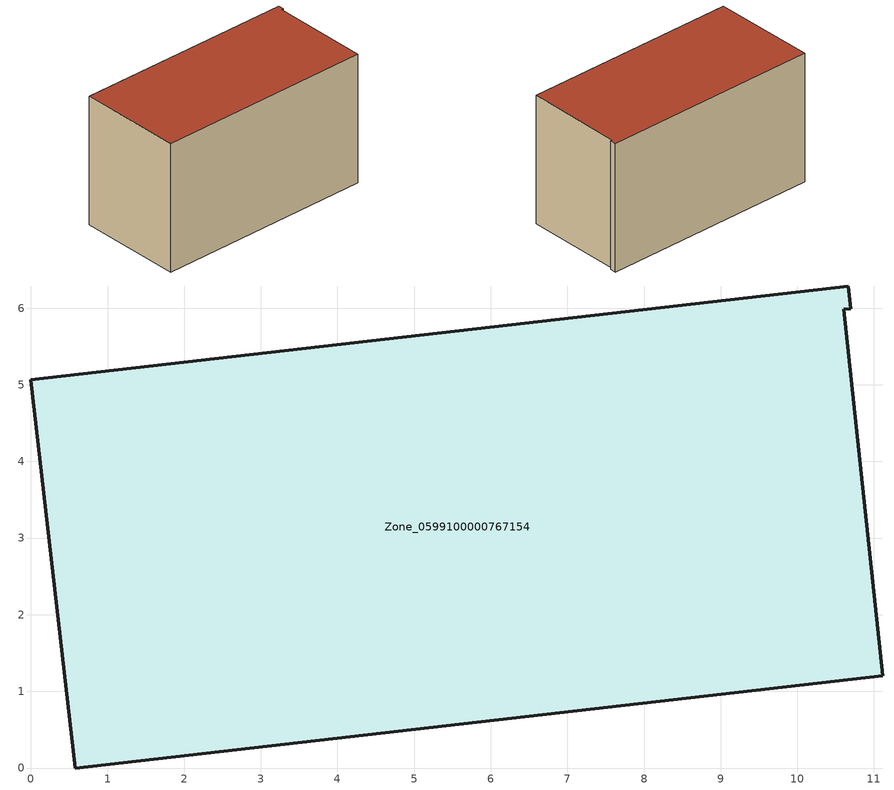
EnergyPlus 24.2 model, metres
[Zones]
Zone_0599100000767154
 floor ground (C_G): 0,5.07 10.66,6.29 10.69,5.99 10.6,5.99 11.11,1.21 0.58,0 z0
 wall outside (C_F): 10.66,6.29 0,5.07 0.58,0 11.11,1.21 10.6,5.99 10.69,5.99 10.66,6.29 z0:6.33
 roof outside (C_R): 0.58,0 11.11,1.21 10.6,5.99 10.69,5.99 10.66,6.29 0,5.07 z6.33
[BUILDING]
Pand.0599100000767154: North Axis=0; Terrain=City; Loads Convergence Tolerance Value=0.04; Temperature Convergence Tolerance Value=0.4; Solar Distribution=FullExterior; Maximum Number of Warmup Days=25; Minimum Number of Warmup Days=1
[Site:Location]
Rotterdam.The.Hague.AP_ZH_NLD Design_Conditions: Latitude=51.96; Longitude=4.45; Time Zone=1; Elevation=-4.5
[SITE:GROUNDTEMPERATURE:BUILDINGSURFACE]
18, 18, 18, 18, 18, 18, 18, 18, 18, 18, 18, 18
[MATERIAL] Thermal Absorptance=0.9; Solar Absorptance=0.7; Visible Absorptance=0.7
Name | Roughness | Thickness | Conductivity | Density | Specific Heat
G.TI.2006-2014 | MediumSmooth | 0.15 | 0.06 | 540 | 1210
F.TI.2006-2014 | Rough | 0.3 | 0.12 | 1920 | 840
R.TI.2006-2014 | MediumRough | 0.2 | 0.08 | 1500 | 1000
[CONSTRUCTION]
C_G: G.TI.2006-2014
C_F: F.TI.2006-2014
C_R: R.TI.2006-2014
[ZONE]
Zone_0599100000767154: Type=1; Multiplier=1; Ceiling Height=Autocalculate; Volume=Autocalculate; Floor Area=autocalculate; Part of Total Floor Area=Yes
[ZONEINFILTRATION:DESIGNFLOWRATE]
Infil_Zone_0599100000767154: Zone or ZoneList or Space or SpaceList=Zone_0599100000767154; Schedule=AlwaysOn; Design Flow Rate Calculation Method=Flow/Area; Flow Rate per Floor Area=0.0015; Constant Term Coefficient=1; Temperature Term Coefficient=0; Velocity Term Coefficient=0; Velocity Squared Term Coefficient=0
[HVACTEMPLATE:ZONE:IDEALLOADSAIRSYSTEM]
Zone_0599100000767154: Maximum Heating Supply Air Temperature=50; Minimum Cooling Supply Air Temperature=13; Maximum Heating Supply Air Humidity Ratio=0.0156; Minimum Cooling Supply Air Humidity Ratio=0.0077; Heating Limit=NoLimit; Cooling Limit=NoLimit; Dehumidification Control Type=ConstantSensibleHeatRatio; Cooling Sensible Heat Ratio=0.7; Dehumidification Setpoint=60; Humidification Control Type=None; Humidification Setpoint=30; Outdoor Air Method=None; Outdoor Air Flow Rate per Person=0.00944; Outdoor Air Flow Rate per Zone Floor Area=0; Outdoor Air Flow Rate per Zone=0; Demand Controlled Ventilation Type=None; Outdoor Air Economizer Type=NoEconomizer; Heat Recovery Type=None; Sensible Heat Recovery Effectiveness=0.7; Latent Heat Recovery Effectiveness=0.65
[ZONECONTROL:THERMOSTAT]
ThermostatControl_Zone_0599100000767154: Zone or ZoneList=Zone_0599100000767154; Control Type Schedule=DualSetpointControlType; Control 1=Thermostat_Zone_0599100000767154; Temperature Difference Between Cutout And Setpoint=0
[THERMOSTATSETPOINT:DUALSETPOINT]
Thermostat_Zone_0599100000767154: Heating Setpoint Temperature Schedule=HeatingSetpoint_Zone_0599100000767154; Cooling Setpoint Temperature Schedule=CoolingSetpoint_Zone_0599100000767154
[SCHEDULE:COMPACT]
HeatingSetpoint_Zone_0599100000767154: Through: 12/31, For: AllDays, Until: 24:00, 21
CoolingSetpoint_Zone_0599100000767154: Through: 12/31, For: AllDays, Until: 24:00, 24
DualSetpointControlType: Through: 12/31, For: AllDays, Until: 24:00, 4
AlwaysOn: Through: 12/31, For: AllDays, Until: 24:00, 1
